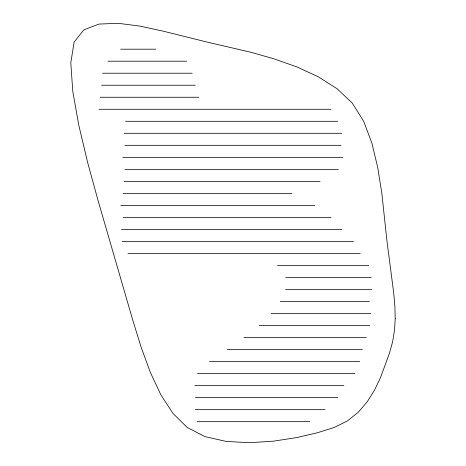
<?xml version="1.0" encoding="UTF-8"?>
<svg xmlns="http://www.w3.org/2000/svg" width="466" height="466" viewBox="0 0 466 466"><rect width="100%" height="100%" fill="white"/><g stroke="black" fill="none" stroke-linecap="round" stroke-linejoin="round"><path stroke-width="0.7" d="M120.601 49.192L155.76 49.192M107.961 61.209L186.668 61.209M102.508 73.226L192.213 73.226M101.6 85.237L195.347 85.237M100.196 97.254L198.807 97.254M98.99 109.271L330.971 109.271M125.505 121.288L337.809 121.288M124.148 133.299L341.695 133.299M124.859 145.316L341.013 145.316M122.762 157.333L342.778 157.333M124.9 169.35L338.357 169.35M124.282 181.361L320.037 181.361M123.076 193.378L292.007 193.378M120.781 205.395L314.731 205.395M123.117 217.412L330.953 217.412M121.445 229.423L341.764 229.423M122.08 241.44L353.513 241.44M128.01 253.457L360.189 253.457M277.439 265.474L368.81 265.474M285.757 277.491L371.169 277.491M285.565 289.502L371.635 289.502M280.299 301.519L369.521 301.519M271.061 313.536L370.814 313.536M259.16 325.553L369.666 325.553M243.963 337.565L366.235 337.565M227.309 349.582L362.391 349.582M209.473 361.599L359.7 361.599M197.433 373.615L354.894 373.615M194.712 385.627L343.867 385.627M195.417 397.644L337.873 397.644M195.306 409.661L325.082 409.661M197.13 421.678L309.82 421.678M395.209 318.662L394.51 330.33L392.628 341.77L389.407 353.403L380.332 378.037L374.425 390.292L367.179 401.855L358.278 412.229L347.391 420.932L334.204 427.468L317.352 432.774L296.656 437.591L273.6 441.156L249.648 442.7L226.29 441.448L204.988 436.625L187.221 427.468L172.938 413.348L160.811 394.737L150.396 372.526L141.262 347.595L132.967 320.829L97.755 199.495L87.579 162.226L78.824 125.366L72.789 91.406L70.791 62.828L74.123 42.121L83.787 29.876L98.967 24.075L118.218 23.3L140.103 26.137L163.193 31.164L207.242 42.121L250.982 52.285L274.27 58.92L297.104 67.011L318.435 76.878L337.209 88.825L352.372 103.178L363.661 121.253L371.909 143.208L377.751 167.626L381.8 193.07L387.001 241.347L393.712 292.968L394.894 306.348L395.209 318.662"/></g></svg>
